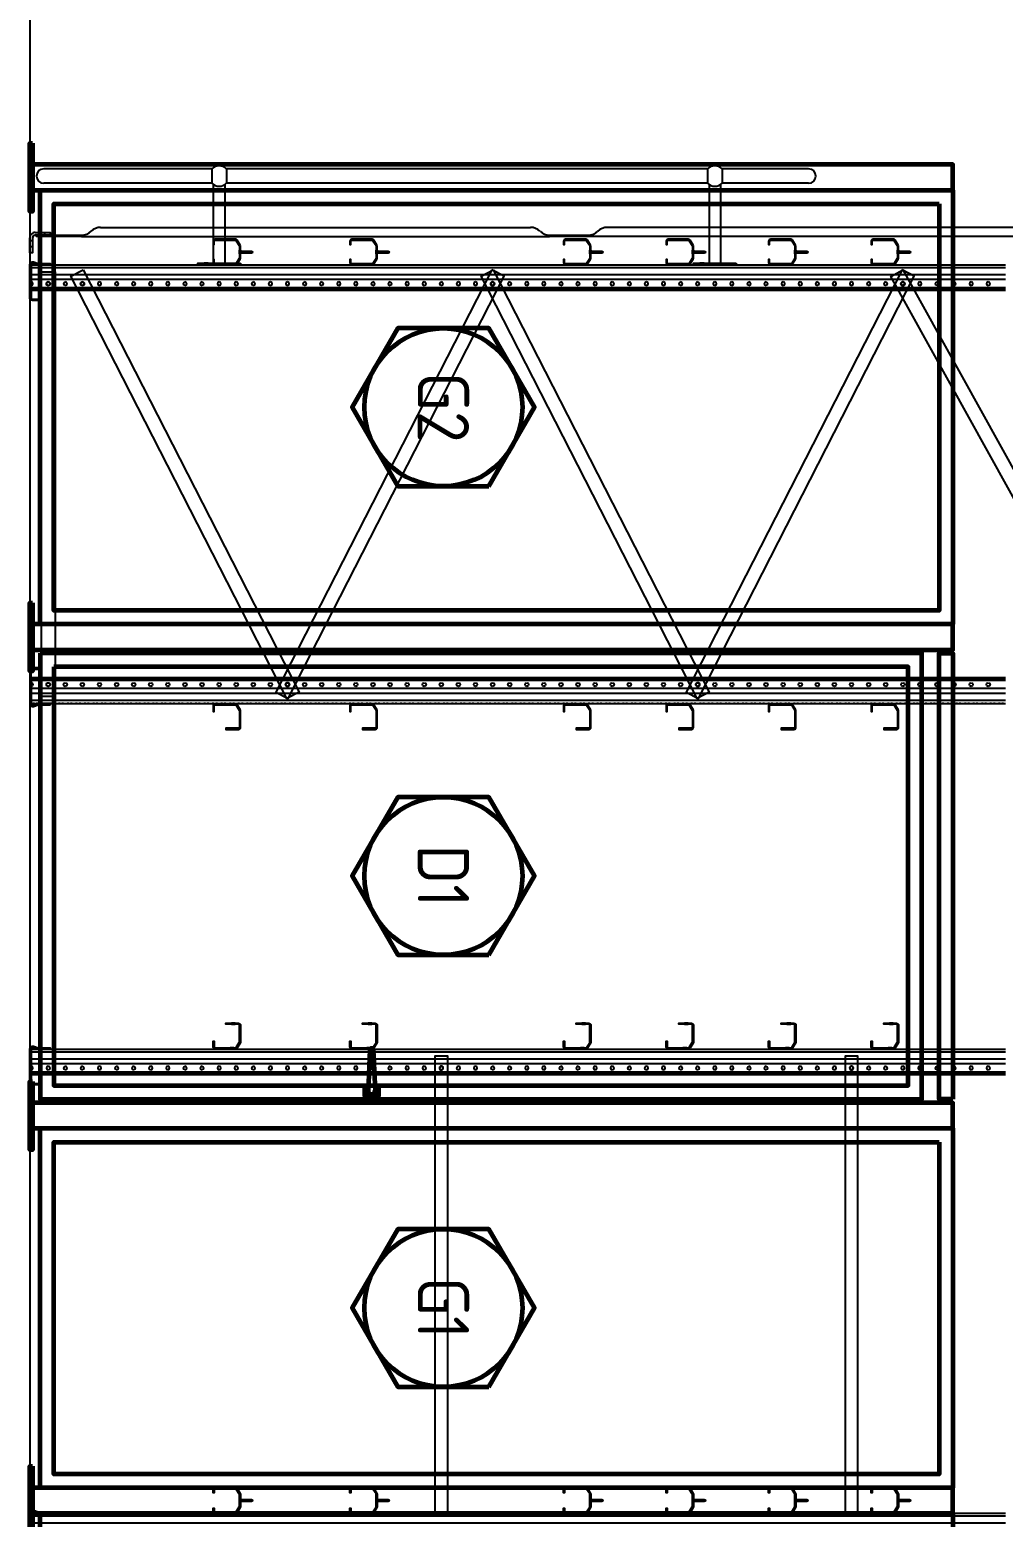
# Model space of a CAD drawing. Header units: millimetres. Extents: x -511490 to -68792, y -77452 to 318982.
# Drawn here: x -511490 to -508642, y 15472 to 19825 of the extents above; entities that cross this region are included whole.
import ezdxf

# ---------------------------------------------------------------- set-up
doc = ezdxf.new("R2010")
doc.units = ezdxf.units.MM
for name, color, linetype, lineweight in [('Dims', 7, 'Continuous', 50), ('Fencing', 62, 'Continuous', 60), ('Multishuttle Phantom', 8, 'Continuous', 25)]:
    doc.layers.add(name, color=color, linetype=linetype, lineweight=lineweight)
doc.layers.add('P05529 MS Rack Elevation$0$Racking', color=8, linetype='Continuous')
doc.styles.get("Standard").update_dxf_attribs({"font": 'ISOCP.SHX'})

# ---------------------------------------------------------------- blocks, each defined once
blk = doc.blocks.new('Fence Ground Floor Maint End')
at = {"layer": 'Fencing'}
for p, q in [((-510495, 16840.3), (-510500, 16720.5)), ((-510485, 16840.3), (-510480, 16720.5))]:
    blk.add_line(p, q, dxfattribs=at)
for points in [[(-511482, 19493), (-511482, 19293), (-511490, 19293), (-511490, 19493)], [(-508790, 19355.5), (-508790, 18085.5), (-511460, 18085.5), (-511460, 19355.5)], [(-508830, 19315.5), (-508830, 18125.5), (-511420, 18125.5), (-511420, 19315.5)], [(-510146.7, 18489.5), (-510013.3, 18720.5), (-510146.7, 18951.5), (-510413.4, 18951.5), (-510546.8, 18720.5), (-510413.4, 18489.5)], [(-511482, 18148), (-511482, 17948), (-511490, 17948), (-511490, 18148)], [(-511460, 18000.5), (-511460, 16695.5), (-508880, 16695.5), (-508880, 18000.5)], [(-508790, 16695.5), (-508830, 16695.5), (-508830, 18000.5), (-508790, 18000.5)], [(-511420, 17960.5), (-511420, 16735.5), (-508920, 16735.5), (-508920, 17960.5)], [(-510146.7, 17118.1), (-510013.3, 17349), (-510146.7, 17580), (-510413.4, 17580), (-510546.8, 17349), (-510413.4, 17118.1)], [(-511482, 16748), (-511482, 16548), (-511490, 16548), (-511490, 16748)], [(-508790, 16610.5), (-508790, 15559), (-511460, 15559), (-511460, 16610.5)], [(-508830, 16570.5), (-508830, 15599), (-511420, 15599), (-511420, 16570.5)], [(-510146.7, 15853.8), (-510013.3, 16084.8), (-510146.7, 16315.7), (-510413.4, 16315.7), (-510546.8, 16084.8), (-510413.4, 15853.8)], [(-511482, 15621.5), (-511482, 15421.5), (-511490, 15421.5), (-511490, 15621.5)], [(-508790, 15484), (-508790, 14432.5), (-511460, 14432.5), (-511460, 15484)]]:
    blk.add_lwpolyline(points, close=True, dxfattribs=at)
for points in [[(-511482, 19355.5), (-508790, 19355.5), (-508790, 19430.5), (-511482, 19430.5)], [(-511482, 18010.5), (-508790, 18010.5), (-508790, 18085.5), (-511482, 18085.5)], [(-510480.6, 16735), (-510470, 16735), (-510470, 16705), (-510510, 16705), (-510510, 16735), (-510499.4, 16735)], [(-511482, 16610.5), (-508790, 16610.5), (-508790, 16685.5), (-511482, 16685.5)], [(-511482, 15484), (-508790, 15484), (-508790, 15559), (-511482, 15559)]]:
    blk.add_lwpolyline(points, dxfattribs=at)
for centre in [(-510280, 18720.5), (-510280, 17349), (-510280, 16084.8)]:
    blk.add_circle(centre, 231, dxfattribs=at)
for centre, radius, start, end in [((-510490, 16840), 5, 2.388, 177.612), ((-510490, 16720), 10, 177.612, 2.388)]:
    blk.add_arc(centre, radius, start, end, dxfattribs=at)
at = {"layer": 'Fencing', "char_height": 150, "attachment_point": 5, "rotation": 270}
for s, insert in [('G2', (-510280, 18720.5)), ('D1', (-510280, 17349)), ('G1', (-510280, 16084.8))]:
    blk.add_mtext_dynamic_manual_height_columns(s, width=413.257, gutter_width=12.5, heights=[0], dxfattribs=dict(at, insert=insert))
blk = doc.blocks.new('*U48')
blk.add_lwpolyline([(104, 4, -0.414214), (96, -4), (-1.3, -4, -0.513809), (-8.9, 6.6), (-4.2, 20.4, 0.082118), (-4, 21.7), (-4, 56), (0, 56), (0, 21.7, -0.082118), (-0.4, 19.1), (-5.1, 5.3, 0.513809), (-1.3, 0), (0, 0), (96, 0, 0.414214), (100, 4), (100, 26), (104, 26)], format="xyb", close=True)
for points in [[(-4, 43.5), (0, 43.5), (0, 31.5), (-4, 31.5)], [(16, 0), (34, 0), (34, -4), (16, -4)]]:
    blk.add_lwpolyline(points, close=True)
blk = doc.blocks.new('*U55')
blk.add_lwpolyline([(-35, 20), (1208, 20), (1208, -20), (-35, -20)], close=True)
for centre in [(0, 0), (1173, 0)]:
    blk.add_circle(centre, 5.5)
blk = doc.blocks.new('*U59')
for p, q in [((0, 2800), (0, 2850)), ((8.4, 2850), (8.4, 2800)), ((28.65, 2850), (28.65, 2800)), ((43.13, 2850), (43.13, 2800)), ((67.1, 2850), (67.1, 2800)), ((72.1, 2850), (72.1, 2800)), ((74.5, 2850), (74.5, 2800)), ((0, 2750), (0, 2800)), ((8.4, 2800), (8.4, 2750)), ((28.65, 2800), (28.65, 2750)), ((43.13, 2800), (43.13, 2750)), ((67.1, 2800), (67.1, 2750)), ((72.1, 2800), (72.1, 2750)), ((74.5, 2800), (74.5, 2750)), ((0, 2700), (0, 2750)), ((8.4, 2750), (8.4, 2700)), ((28.65, 2750), (28.65, 2700)), ((43.13, 2750), (43.13, 2700)), ((67.1, 2750), (67.1, 2700)), ((72.1, 2750), (72.1, 2700)), ((74.5, 2750), (74.5, 2700)), ((0, 2650), (0, 2700)), ((8.4, 2700), (8.4, 2650)), ((28.65, 2700), (28.65, 2650)), ((43.13, 2700), (43.13, 2650)), ((67.1, 2700), (67.1, 2650)), ((72.1, 2700), (72.1, 2650)), ((74.5, 2700), (74.5, 2650)), ((0, 2600), (0, 2650)), ((8.4, 2650), (8.4, 2600)), ((28.65, 2650), (28.65, 2600)), ((43.13, 2650), (43.13, 2600)), ((67.1, 2650), (67.1, 2600)), ((72.1, 2650), (72.1, 2600)), ((74.5, 2650), (74.5, 2600)), ((0, 2550), (0, 2600)), ((8.4, 2600), (8.4, 2550)), ((28.65, 2600), (28.65, 2550)), ((43.13, 2600), (43.13, 2550)), ((67.1, 2600), (67.1, 2550)), ((72.1, 2600), (72.1, 2550)), ((74.5, 2600), (74.5, 2550)), ((0, 2500), (0, 2550)), ((8.4, 2550), (8.4, 2500)), ((28.65, 2550), (28.65, 2500)), ((43.13, 2550), (43.13, 2500)), ((67.1, 2550), (67.1, 2500)), ((72.1, 2550), (72.1, 2500)), ((74.5, 2550), (74.5, 2500)), ((0, 2450), (0, 2500)), ((8.4, 2500), (8.4, 2450)), ((28.65, 2500), (28.65, 2450)), ((43.13, 2500), (43.13, 2450)), ((67.1, 2500), (67.1, 2450)), ((72.1, 2500), (72.1, 2450)), ((74.5, 2500), (74.5, 2450)), ((0, 2400), (0, 2450)), ((8.4, 2450), (8.4, 2400)), ((28.65, 2450), (28.65, 2400)), ((43.13, 2450), (43.13, 2400)), ((67.1, 2450), (67.1, 2400)), ((72.1, 2450), (72.1, 2400)), ((74.5, 2450), (74.5, 2400)), ((0, 2350), (0, 2400)), ((8.4, 2400), (8.4, 2350)), ((28.65, 2400), (28.65, 2350)), ((43.13, 2400), (43.13, 2350)), ((67.1, 2400), (67.1, 2350)), ((72.1, 2400), (72.1, 2350)), ((74.5, 2400), (74.5, 2350)), ((0, 2300), (0, 2350)), ((8.4, 2350), (8.4, 2300)), ((28.65, 2350), (28.65, 2300)), ((43.13, 2350), (43.13, 2300)), ((67.1, 2350), (67.1, 2300)), ((72.1, 2350), (72.1, 2300)), ((74.5, 2350), (74.5, 2300)), ((0, 2250), (0, 2300)), ((8.4, 2300), (8.4, 2250)), ((28.65, 2300), (28.65, 2250)), ((43.13, 2300), (43.13, 2250)), ((67.1, 2300), (67.1, 2250)), ((72.1, 2300), (72.1, 2250)), ((74.5, 2300), (74.5, 2250)), ((0, 2200), (0, 2250)), ((8.4, 2250), (8.4, 2200)), ((28.65, 2250), (28.65, 2200)), ((43.13, 2250), (43.13, 2200)), ((67.1, 2250), (67.1, 2200)), ((72.1, 2250), (72.1, 2200)), ((74.5, 2250), (74.5, 2200)), ((0, 2150), (0, 2200)), ((8.4, 2200), (8.4, 2150)), ((28.65, 2200), (28.65, 2150)), ((43.13, 2200), (43.13, 2150)), ((67.1, 2200), (67.1, 2150)), ((72.1, 2200), (72.1, 2150)), ((74.5, 2200), (74.5, 2150)), ((0, 2100), (0, 2150)), ((8.4, 2150), (8.4, 2100)), ((28.65, 2150), (28.65, 2100)), ((43.13, 2150), (43.13, 2100)), ((67.1, 2150), (67.1, 2100)), ((72.1, 2150), (72.1, 2100)), ((74.5, 2150), (74.5, 2100)), ((0, 2050), (0, 2100)), ((8.4, 2100), (8.4, 2050)), ((28.65, 2100), (28.65, 2050)), ((43.13, 2100), (43.13, 2050)), ((67.1, 2100), (67.1, 2050)), ((72.1, 2100), (72.1, 2050)), ((74.5, 2100), (74.5, 2050)), ((0, 2000), (0, 2050)), ((8.4, 2050), (8.4, 2000)), ((28.65, 2050), (28.65, 2000)), ((43.13, 2050), (43.13, 2000)), ((67.1, 2050), (67.1, 2000)), ((72.1, 2050), (72.1, 2000)), ((74.5, 2050), (74.5, 2000)), ((0, 1950), (0, 2000)), ((8.4, 2000), (8.4, 1950)), ((28.65, 2000), (28.65, 1950)), ((43.13, 2000), (43.13, 1950)), ((67.1, 2000), (67.1, 1950)), ((72.1, 2000), (72.1, 1950)), ((74.5, 2000), (74.5, 1950)), ((0, 1900), (0, 1950)), ((8.4, 1950), (8.4, 1900)), ((28.65, 1950), (28.65, 1900)), ((43.13, 1950), (43.13, 1900)), ((67.1, 1950), (67.1, 1900)), ((72.1, 1950), (72.1, 1900)), ((74.5, 1950), (74.5, 1900)), ((0, 1850), (0, 1900)), ((8.4, 1900), (8.4, 1850)), ((28.65, 1900), (28.65, 1850)), ((43.13, 1900), (43.13, 1850)), ((67.1, 1900), (67.1, 1850)), ((72.1, 1900), (72.1, 1850)), ((74.5, 1900), (74.5, 1850)), ((0, 1800), (0, 1850)), ((8.4, 1850), (8.4, 1800)), ((28.65, 1850), (28.65, 1800)), ((43.13, 1850), (43.13, 1800)), ((67.1, 1850), (67.1, 1800)), ((72.1, 1850), (72.1, 1800)), ((74.5, 1850), (74.5, 1800)), ((0, 1750), (0, 1800)), ((8.4, 1800), (8.4, 1750)), ((28.65, 1800), (28.65, 1750)), ((43.13, 1800), (43.13, 1750)), ((67.1, 1800), (67.1, 1750)), ((72.1, 1800), (72.1, 1750)), ((74.5, 1800), (74.5, 1750)), ((0, 1700), (0, 1750)), ((8.4, 1750), (8.4, 1700)), ((28.65, 1750), (28.65, 1700)), ((43.13, 1750), (43.13, 1700)), ((67.1, 1750), (67.1, 1700)), ((72.1, 1750), (72.1, 1700)), ((74.5, 1750), (74.5, 1700)), ((0, 1650), (0, 1700)), ((8.4, 1700), (8.4, 1650)), ((28.65, 1700), (28.65, 1650)), ((43.13, 1700), (43.13, 1650)), ((67.1, 1700), (67.1, 1650)), ((72.1, 1700), (72.1, 1650)), ((74.5, 1700), (74.5, 1650)), ((0, 1600), (0, 1650)), ((8.4, 1650), (8.4, 1600)), ((28.65, 1650), (28.65, 1600)), ((43.13, 1650), (43.13, 1600)), ((67.1, 1650), (67.1, 1600)), ((72.1, 1650), (72.1, 1600)), ((74.5, 1650), (74.5, 1600)), ((0, 1550), (0, 1600)), ((8.4, 1600), (8.4, 1550)), ((28.65, 1600), (28.65, 1550)), ((43.13, 1600), (43.13, 1550)), ((67.1, 1600), (67.1, 1550)), ((72.1, 1600), (72.1, 1550)), ((74.5, 1600), (74.5, 1550)), ((0, 1500), (0, 1550)), ((8.4, 1550), (8.4, 1500)), ((28.65, 1550), (28.65, 1500)), ((43.13, 1550), (43.13, 1500)), ((67.1, 1550), (67.1, 1500)), ((72.1, 1550), (72.1, 1500)), ((74.5, 1550), (74.5, 1500)), ((0, 1450), (0, 1500)), ((8.4, 1500), (8.4, 1450)), ((28.65, 1500), (28.65, 1450)), ((43.13, 1500), (43.13, 1450)), ((67.1, 1500), (67.1, 1450)), ((72.1, 1500), (72.1, 1450)), ((74.5, 1500), (74.5, 1450)), ((0, 1400), (0, 1450)), ((8.4, 1450), (8.4, 1400)), ((28.65, 1450), (28.65, 1400)), ((43.13, 1450), (43.13, 1400)), ((67.1, 1450), (67.1, 1400)), ((72.1, 1450), (72.1, 1400)), ((74.5, 1450), (74.5, 1400)), ((0, 1350), (0, 1400)), ((8.4, 1400), (8.4, 1350)), ((28.65, 1400), (28.65, 1350)), ((43.13, 1400), (43.13, 1350)), ((67.1, 1400), (67.1, 1350)), ((72.1, 1400), (72.1, 1350)), ((74.5, 1400), (74.5, 1350)), ((0, 1300), (0, 1350)), ((8.4, 1350), (8.4, 1300)), ((28.65, 1350), (28.65, 1300)), ((43.13, 1350), (43.13, 1300)), ((67.1, 1350), (67.1, 1300)), ((72.1, 1350), (72.1, 1300)), ((74.5, 1350), (74.5, 1300)), ((0, 1250), (0, 1300)), ((8.4, 1300), (8.4, 1250)), ((28.65, 1300), (28.65, 1250)), ((43.13, 1300), (43.13, 1250)), ((67.1, 1300), (67.1, 1250)), ((72.1, 1300), (72.1, 1250)), ((74.5, 1300), (74.5, 1250)), ((0, 1200), (0, 1250)), ((8.4, 1250), (8.4, 1200)), ((28.65, 1250), (28.65, 1200)), ((43.13, 1250), (43.13, 1200)), ((67.1, 1250), (67.1, 1200)), ((72.1, 1250), (72.1, 1200)), ((74.5, 1250), (74.5, 1200)), ((0, 1150), (0, 1200)), ((8.4, 1200), (8.4, 1150)), ((28.65, 1200), (28.65, 1150)), ((43.13, 1200), (43.13, 1150)), ((67.1, 1200), (67.1, 1150)), ((72.1, 1200), (72.1, 1150)), ((74.5, 1200), (74.5, 1150)), ((0, 1100), (0, 1150)), ((8.4, 1150), (8.4, 1100)), ((28.65, 1150), (28.65, 1100)), ((43.13, 1150), (43.13, 1100)), ((67.1, 1150), (67.1, 1100)), ((72.1, 1150), (72.1, 1100)), ((74.5, 1150), (74.5, 1100)), ((0, 1050), (0, 1100)), ((8.4, 1100), (8.4, 1050)), ((28.65, 1100), (28.65, 1050)), ((43.13, 1100), (43.13, 1050)), ((67.1, 1100), (67.1, 1050)), ((72.1, 1100), (72.1, 1050)), ((74.5, 1100), (74.5, 1050)), ((0, 1000), (0, 1050)), ((8.4, 1050), (8.4, 1000)), ((28.65, 1050), (28.65, 1000)), ((43.13, 1050), (43.13, 1000)), ((67.1, 1050), (67.1, 1000)), ((72.1, 1050), (72.1, 1000)), ((74.5, 1050), (74.5, 1000)), ((0, 950), (0, 1000)), ((8.4, 1000), (8.4, 950)), ((28.65, 1000), (28.65, 950)), ((43.13, 1000), (43.13, 950)), ((67.1, 1000), (67.1, 950)), ((72.1, 1000), (72.1, 950)), ((74.5, 1000), (74.5, 950)), ((0, 900), (0, 950)), ((8.4, 950), (8.4, 900)), ((28.65, 950), (28.65, 900)), ((43.13, 950), (43.13, 900)), ((67.1, 950), (67.1, 900)), ((72.1, 950), (72.1, 900)), ((74.5, 950), (74.5, 900)), ((0, 850), (0, 900)), ((8.4, 900), (8.4, 850)), ((28.65, 900), (28.65, 850)), ((43.13, 900), (43.13, 850)), ((67.1, 900), (67.1, 850)), ((72.1, 900), (72.1, 850)), ((74.5, 900), (74.5, 850)), ((0, 800), (0, 850)), ((8.4, 850), (8.4, 800)), ((28.65, 850), (28.65, 800)), ((43.13, 850), (43.13, 800)), ((67.1, 850), (67.1, 800)), ((72.1, 850), (72.1, 800)), ((74.5, 850), (74.5, 800)), ((0, 750), (0, 800)), ((8.4, 800), (8.4, 750)), ((28.65, 800), (28.65, 750)), ((43.13, 800), (43.13, 750)), ((67.1, 800), (67.1, 750)), ((72.1, 800), (72.1, 750)), ((74.5, 800), (74.5, 750)), ((0, 700), (0, 750)), ((8.4, 750), (8.4, 700)), ((28.65, 750), (28.65, 700)), ((43.13, 750), (43.13, 700)), ((67.1, 750), (67.1, 700)), ((72.1, 750), (72.1, 700)), ((74.5, 750), (74.5, 700)), ((0, 650), (0, 700)), ((8.4, 700), (8.4, 650)), ((28.65, 700), (28.65, 650)), ((43.13, 700), (43.13, 650)), ((67.1, 700), (67.1, 650)), ((72.1, 700), (72.1, 650)), ((74.5, 700), (74.5, 650)), ((0, 600), (0, 650)), ((8.4, 650), (8.4, 600)), ((28.65, 650), (28.65, 600)), ((43.13, 650), (43.13, 600)), ((67.1, 650), (67.1, 600)), ((72.1, 650), (72.1, 600)), ((74.5, 650), (74.5, 600)), ((0, 550), (0, 600)), ((8.4, 600), (8.4, 550)), ((28.65, 600), (28.65, 550)), ((43.13, 600), (43.13, 550)), ((67.1, 600), (67.1, 550)), ((72.1, 600), (72.1, 550)), ((74.5, 600), (74.5, 550)), ((0, 500), (0, 550)), ((8.4, 550), (8.4, 500)), ((28.65, 550), (28.65, 500)), ((43.13, 550), (43.13, 500)), ((67.1, 550), (67.1, 500)), ((72.1, 550), (72.1, 500)), ((74.5, 550), (74.5, 500)), ((0, 450), (0, 500)), ((8.4, 500), (8.4, 450)), ((28.65, 500), (28.65, 450)), ((43.13, 500), (43.13, 450)), ((67.1, 500), (67.1, 450)), ((72.1, 500), (72.1, 450)), ((74.5, 500), (74.5, 450)), ((0, 400), (0, 450)), ((8.4, 450), (8.4, 400)), ((28.65, 450), (28.65, 400)), ((43.13, 450), (43.13, 400)), ((67.1, 450), (67.1, 400)), ((72.1, 450), (72.1, 400)), ((74.5, 450), (74.5, 400)), ((0, 350), (0, 400)), ((8.4, 400), (8.4, 350)), ((28.65, 400), (28.65, 350)), ((43.13, 400), (43.13, 350)), ((67.1, 400), (67.1, 350)), ((72.1, 400), (72.1, 350)), ((74.5, 400), (74.5, 350)), ((0, 300), (0, 350)), ((8.4, 350), (8.4, 300)), ((28.65, 350), (28.65, 300)), ((43.13, 350), (43.13, 300)), ((67.1, 350), (67.1, 300)), ((72.1, 350), (72.1, 300)), ((74.5, 350), (74.5, 300)), ((0, 250), (0, 300)), ((8.4, 300), (8.4, 250)), ((28.65, 300), (28.65, 250)), ((43.13, 300), (43.13, 250)), ((67.1, 300), (67.1, 250)), ((72.1, 300), (72.1, 250)), ((74.5, 300), (74.5, 250)), ((0, 200), (0, 250)), ((8.4, 250), (8.4, 200)), ((28.65, 250), (28.65, 200)), ((43.13, 250), (43.13, 200)), ((67.1, 250), (67.1, 200)), ((72.1, 250), (72.1, 200)), ((74.5, 250), (74.5, 200)), ((0, 150), (0, 200)), ((8.4, 200), (8.4, 150)), ((28.65, 200), (28.65, 150)), ((43.13, 200), (43.13, 150)), ((67.1, 200), (67.1, 150)), ((72.1, 200), (72.1, 150)), ((74.5, 200), (74.5, 150)), ((0, 100), (0, 150)), ((8.4, 150), (8.4, 100)), ((28.65, 150), (28.65, 100)), ((43.13, 150), (43.13, 100)), ((67.1, 150), (67.1, 100)), ((72.1, 150), (72.1, 100)), ((74.5, 150), (74.5, 100)), ((0, 50), (0, 100)), ((8.4, 100), (8.4, 50)), ((28.65, 100), (28.65, 50)), ((43.13, 100), (43.13, 50)), ((67.1, 100), (67.1, 50)), ((72.1, 100), (72.1, 50)), ((74.5, 100), (74.5, 50)), ((0, 0), (0, 50)), ((8.4, 50), (8.4, 0)), ((28.65, 50), (28.65, 0)), ((43.13, 50), (43.13, 0)), ((67.1, 50), (67.1, 0)), ((72.1, 50), (72.1, 0)), ((74.5, 50), (74.5, 0)), ((49.8, 0), (0, 0)), ((74.5, 0), (60.2, 0))]:
    blk.add_line(p, q)
for points in [[(2.4, 2832), (0, 2832), (0, 2843), (2.4, 2843)], [(2.4, 2807), (0, 2807), (0, 2818), (2.4, 2818)], [(2.4, 2782), (0, 2782), (0, 2793), (2.4, 2793)], [(2.4, 2757), (0, 2757), (0, 2768), (2.4, 2768)], [(2.4, 2732), (0, 2732), (0, 2743), (2.4, 2743)], [(2.4, 2707), (0, 2707), (0, 2718), (2.4, 2718)], [(2.4, 2682), (0, 2682), (0, 2693), (2.4, 2693)], [(2.4, 2657), (0, 2657), (0, 2668), (2.4, 2668)], [(2.4, 2632), (0, 2632), (0, 2643), (2.4, 2643)], [(2.4, 2607), (0, 2607), (0, 2618), (2.4, 2618)], [(2.4, 2582), (0, 2582), (0, 2593), (2.4, 2593)], [(2.4, 2557), (0, 2557), (0, 2568), (2.4, 2568)], [(2.4, 2532), (0, 2532), (0, 2543), (2.4, 2543)], [(2.4, 2507), (0, 2507), (0, 2518), (2.4, 2518)], [(2.4, 2482), (0, 2482), (0, 2493), (2.4, 2493)], [(2.4, 2457), (0, 2457), (0, 2468), (2.4, 2468)], [(2.4, 2432), (0, 2432), (0, 2443), (2.4, 2443)], [(2.4, 2407), (0, 2407), (0, 2418), (2.4, 2418)], [(2.4, 2382), (0, 2382), (0, 2393), (2.4, 2393)], [(2.4, 2357), (0, 2357), (0, 2368), (2.4, 2368)], [(2.4, 2332), (0, 2332), (0, 2343), (2.4, 2343)], [(2.4, 2307), (0, 2307), (0, 2318), (2.4, 2318)], [(2.4, 2282), (0, 2282), (0, 2293), (2.4, 2293)], [(2.4, 2257), (0, 2257), (0, 2268), (2.4, 2268)], [(2.4, 2232), (0, 2232), (0, 2243), (2.4, 2243)], [(2.4, 2207), (0, 2207), (0, 2218), (2.4, 2218)], [(2.4, 2182), (0, 2182), (0, 2193), (2.4, 2193)], [(2.4, 2157), (0, 2157), (0, 2168), (2.4, 2168)], [(2.4, 2132), (0, 2132), (0, 2143), (2.4, 2143)], [(2.4, 2107), (0, 2107), (0, 2118), (2.4, 2118)], [(2.4, 2082), (0, 2082), (0, 2093), (2.4, 2093)], [(2.4, 2057), (0, 2057), (0, 2068), (2.4, 2068)], [(2.4, 2032), (0, 2032), (0, 2043), (2.4, 2043)], [(2.4, 2007), (0, 2007), (0, 2018), (2.4, 2018)], [(2.4, 1982), (0, 1982), (0, 1993), (2.4, 1993)], [(2.4, 1957), (0, 1957), (0, 1968), (2.4, 1968)], [(2.4, 1932), (0, 1932), (0, 1943), (2.4, 1943)], [(2.4, 1907), (0, 1907), (0, 1918), (2.4, 1918)], [(2.4, 1882), (0, 1882), (0, 1893), (2.4, 1893)], [(2.4, 1857), (0, 1857), (0, 1868), (2.4, 1868)], [(2.4, 1832), (0, 1832), (0, 1843), (2.4, 1843)], [(2.4, 1807), (0, 1807), (0, 1818), (2.4, 1818)], [(2.4, 1782), (0, 1782), (0, 1793), (2.4, 1793)], [(2.4, 1757), (0, 1757), (0, 1768), (2.4, 1768)], [(2.4, 1732), (0, 1732), (0, 1743), (2.4, 1743)], [(2.4, 1707), (0, 1707), (0, 1718), (2.4, 1718)], [(2.4, 1682), (0, 1682), (0, 1693), (2.4, 1693)], [(2.4, 1657), (0, 1657), (0, 1668), (2.4, 1668)], [(2.4, 1632), (0, 1632), (0, 1643), (2.4, 1643)], [(2.4, 1607), (0, 1607), (0, 1618), (2.4, 1618)], [(2.4, 1582), (0, 1582), (0, 1593), (2.4, 1593)], [(2.4, 1557), (0, 1557), (0, 1568), (2.4, 1568)], [(2.4, 1532), (0, 1532), (0, 1543), (2.4, 1543)], [(2.4, 1507), (0, 1507), (0, 1518), (2.4, 1518)], [(2.4, 1482), (0, 1482), (0, 1493), (2.4, 1493)], [(2.4, 1457), (0, 1457), (0, 1468), (2.4, 1468)], [(2.4, 1432), (0, 1432), (0, 1443), (2.4, 1443)], [(2.4, 1407), (0, 1407), (0, 1418), (2.4, 1418)], [(2.4, 1382), (0, 1382), (0, 1393), (2.4, 1393)], [(2.4, 1357), (0, 1357), (0, 1368), (2.4, 1368)], [(2.4, 1332), (0, 1332), (0, 1343), (2.4, 1343)], [(2.4, 1307), (0, 1307), (0, 1318), (2.4, 1318)], [(2.4, 1282), (0, 1282), (0, 1293), (2.4, 1293)], [(2.4, 1257), (0, 1257), (0, 1268), (2.4, 1268)], [(2.4, 1232), (0, 1232), (0, 1243), (2.4, 1243)], [(2.4, 1207), (0, 1207), (0, 1218), (2.4, 1218)], [(2.4, 1182), (0, 1182), (0, 1193), (2.4, 1193)], [(2.4, 1157), (0, 1157), (0, 1168), (2.4, 1168)], [(2.4, 1132), (0, 1132), (0, 1143), (2.4, 1143)], [(2.4, 1107), (0, 1107), (0, 1118), (2.4, 1118)], [(2.4, 1082), (0, 1082), (0, 1093), (2.4, 1093)], [(2.4, 1057), (0, 1057), (0, 1068), (2.4, 1068)], [(2.4, 1032), (0, 1032), (0, 1043), (2.4, 1043)], [(2.4, 1007), (0, 1007), (0, 1018), (2.4, 1018)], [(2.4, 982), (0, 982), (0, 993), (2.4, 993)], [(2.4, 957), (0, 957), (0, 968), (2.4, 968)], [(2.4, 932), (0, 932), (0, 943), (2.4, 943)], [(2.4, 907), (0, 907), (0, 918), (2.4, 918)], [(2.4, 882), (0, 882), (0, 893), (2.4, 893)], [(2.4, 857), (0, 857), (0, 868), (2.4, 868)], [(2.4, 832), (0, 832), (0, 843), (2.4, 843)], [(2.4, 807), (0, 807), (0, 818), (2.4, 818)], [(2.4, 782), (0, 782), (0, 793), (2.4, 793)], [(2.4, 757), (0, 757), (0, 768), (2.4, 768)], [(2.4, 732), (0, 732), (0, 743), (2.4, 743)], [(2.4, 707), (0, 707), (0, 718), (2.4, 718)], [(2.4, 682), (0, 682), (0, 693), (2.4, 693)], [(2.4, 657), (0, 657), (0, 668), (2.4, 668)], [(2.4, 632), (0, 632), (0, 643), (2.4, 643)], [(2.4, 607), (0, 607), (0, 618), (2.4, 618)], [(2.4, 582), (0, 582), (0, 593), (2.4, 593)], [(2.4, 557), (0, 557), (0, 568), (2.4, 568)], [(2.4, 532), (0, 532), (0, 543), (2.4, 543)], [(2.4, 507), (0, 507), (0, 518), (2.4, 518)], [(2.4, 482), (0, 482), (0, 493), (2.4, 493)], [(2.4, 457), (0, 457), (0, 468), (2.4, 468)], [(2.4, 432), (0, 432), (0, 443), (2.4, 443)], [(2.4, 407), (0, 407), (0, 418), (2.4, 418)], [(2.4, 382), (0, 382), (0, 393), (2.4, 393)], [(2.4, 357), (0, 357), (0, 368), (2.4, 368)], [(2.4, 332), (0, 332), (0, 343), (2.4, 343)], [(2.4, 307), (0, 307), (0, 318), (2.4, 318)], [(2.4, 282), (0, 282), (0, 293), (2.4, 293)], [(2.4, 257), (0, 257), (0, 268), (2.4, 268)], [(2.4, 232), (0, 232), (0, 243), (2.4, 243)], [(2.4, 207), (0, 207), (0, 218), (2.4, 218)], [(2.4, 182), (0, 182), (0, 193), (2.4, 193)], [(2.4, 157), (0, 157), (0, 168), (2.4, 168)], [(2.4, 132), (0, 132), (0, 143), (2.4, 143)], [(2.4, 107), (0, 107), (0, 118), (2.4, 118)], [(2.4, 82), (0, 82), (0, 93), (2.4, 93)], [(2.4, 57), (0, 57), (0, 68), (2.4, 68)], [(2.4, 32), (0, 32), (0, 43), (2.4, 43)], [(2.4, 7), (0, 7), (0, 18), (2.4, 18)]]:
    blk.add_lwpolyline(points)
for centre, start, end in [((55, 2800), 0, 180), ((55, 2800), 180, 0), ((55, 2750), 0, 180), ((55, 2750), 180, 0), ((55, 2700), 0, 180), ((55, 2700), 180, 0), ((55, 2650), 0, 180), ((55, 2650), 180, 0), ((55, 2600), 0, 180), ((55, 2600), 180, 0), ((55, 2550), 0, 180), ((55, 2550), 180, 0), ((55, 2500), 0, 180), ((55, 2500), 180, 0), ((55, 2450), 0, 180), ((55, 2450), 180, 0), ((55, 2400), 0, 180), ((55, 2400), 180, 0), ((55, 2350), 0, 180), ((55, 2350), 180, 0), ((55, 2300), 0, 180), ((55, 2300), 180, 0), ((55, 2250), 0, 180), ((55, 2250), 180, 0), ((55, 2200), 0, 180), ((55, 2200), 180, 0), ((55, 2150), 0, 180), ((55, 2150), 180, 0), ((55, 2100), 0, 180), ((55, 2100), 180, 0), ((55, 2050), 0, 180), ((55, 2050), 180, 0), ((55, 2000), 0, 180), ((55, 2000), 180, 0), ((55, 1950), 0, 180), ((55, 1950), 180, 0), ((55, 1900), 0, 180), ((55, 1900), 180, 0), ((55, 1850), 0, 180), ((55, 1850), 180, 0), ((55, 1800), 0, 180), ((55, 1800), 180, 0), ((55, 1750), 0, 180), ((55, 1750), 180, 0), ((55, 1700), 0, 180), ((55, 1700), 180, 0), ((55, 1650), 0, 180), ((55, 1650), 180, 0), ((55, 1600), 0, 180), ((55, 1600), 180, 0), ((55, 1550), 0, 180), ((55, 1550), 180, 0), ((55, 1500), 0, 180), ((55, 1500), 180, 0), ((55, 1450), 0, 180), ((55, 1450), 180, 0), ((55, 1400), 0, 180), ((55, 1400), 180, 0), ((55, 1350), 0, 180), ((55, 1350), 180, 0), ((55, 1300), 0, 180), ((55, 1300), 180, 0), ((55, 1250), 0, 180), ((55, 1250), 180, 0), ((55, 1200), 0, 180), ((55, 1200), 180, 0), ((55, 1150), 0, 180), ((55, 1150), 180, 0), ((55, 1100), 0, 180), ((55, 1100), 180, 0), ((55, 1050), 0, 180), ((55, 1050), 180, 0), ((55, 1000), 0, 180), ((55, 1000), 180, 0), ((55, 950), 0, 180), ((55, 950), 180, 0), ((55, 900), 0, 180), ((55, 900), 180, 0), ((55, 850), 0, 180), ((55, 850), 180, 0), ((55, 800), 0, 180), ((55, 800), 180, 0), ((55, 750), 0, 180), ((55, 750), 180, 0), ((55, 700), 0, 180), ((55, 700), 180, 0), ((55, 650), 0, 180), ((55, 650), 180, 0), ((55, 600), 0, 180), ((55, 600), 180, 0), ((55, 550), 0, 180), ((55, 550), 180, 0), ((55, 500), 0, 180), ((55, 500), 180, 0), ((55, 450), 0, 180), ((55, 450), 180, 0), ((55, 400), 0, 180), ((55, 400), 180, 0), ((55, 350), 0, 180), ((55, 350), 180, 0), ((55, 300), 0, 180), ((55, 300), 180, 0), ((55, 250), 0, 180), ((55, 250), 180, 0), ((55, 200), 0, 180), ((55, 200), 180, 0), ((55, 150), 0, 180), ((55, 150), 180, 0), ((55, 100), 0, 180), ((55, 100), 180, 0), ((55, 50), 0, 180), ((55, 50), 180, 0), ((55, 0), 0, 180)]:
    blk.add_arc(centre, 5.2, start, end)
blk = doc.blocks.new('*U56')
blk.add_lwpolyline([(-40.3, 1.9), (1195.1, 633.7), (1213.3, 598.1), (-22.1, -33.7)], close=True)
for centre in [(1173, 600), (0, 0)]:
    blk.add_circle(centre, 5.5)
blk = doc.blocks.new('*U60')
blk.add_lwpolyline([(-40.3, 0.5), (1193.9, 684.5), (1213.3, 649.5), (-20.9, -34.5)], close=True)
for centre in [(1173, 650), (0, 0)]:
    blk.add_circle(centre, 5.5)
blk = doc.blocks.new('*U54')
for points in [[(0, 95), (3, 95), (3, -20), (0, -20)], [(0, 80.5), (3, 80.5), (3, 69.5), (0, 69.5)], [(0, -5.5), (3, -5.5), (3, 5.5), (0, 5.5)]]:
    blk.add_lwpolyline(points, close=True)
blk.add_lwpolyline([(3, 56.25), (1338, 56.25), (1338, 18.75), (3, 18.75)])
blk.add_circle((1303, 37.5), 5.5)
blk = doc.blocks.new('*U30')
for points in [[(-6, -52), (-15.4, -52), (-15.4, -55), (-6, -55, 0.414214), (0, -49), (0, 10, 0.256291), (-2.8, 15.1), (-16.9, 24.1, 0.142766), (-20.1, 25), (-54.9, 25, 0.142766), (-58.1, 24.1), (-72.2, 15.1, 0.256291), (-75, 10), (-75, -49, 0.414214), (-69, -55), (-59.6, -55), (-59.6, -52), (-69, -52, -0.414214), (-72, -49), (-72, 10, -0.256291), (-70.6, 12.5), (-56.5, 21.5, -0.142766), (-54.9, 22), (-20.1, 22, -0.142766), (-18.5, 21.5), (-4.4, 12.5, -0.256291), (-3, 10), (-3, -49, -0.414214)], [(1359, 19, 0.414214), (1353, 25), (1304.1, 25, 0.142766), (1300.9, 24.1), (1286.8, 15.1, 0.256291), (1284, 10), (1284, -49, 0.414214), (1290, -55), (1306.6, -55), (1306.6, -52), (1290, -52, -0.414214), (1287, -49), (1287, 10, -0.256291), (1288.4, 12.5), (1302.5, 21.5, -0.142766), (1304.1, 22), (1353, 22, -0.414214), (1356, 19), (1356, -18), (1359, -18)], [(2219, 19, -0.414214), (2225, 25), (2273.9, 25, -0.142766), (2277.1, 24.1), (2291.2, 15.1, -0.256291), (2294, 10), (2294, -49, -0.414214), (2288, -55), (2271.4, -55), (2271.4, -52), (2288, -52, 0.414214), (2291, -49), (2291, 10, 0.256291), (2289.6, 12.5), (2275.5, 21.5, 0.142766), (2273.9, 22), (2225, 22, 0.414214), (2222, 19), (2222, -18), (2219, -18)], [(3584, -52), (3593.4, -52), (3593.4, -55), (3584, -55, -0.414214), (3578, -49), (3578, 10, -0.256291), (3580.8, 15.1), (3594.9, 24.1, -0.142766), (3598.1, 25), (3632.9, 25, -0.142766), (3636.1, 24.1), (3650.2, 15.1, -0.256291), (3653, 10), (3653, -49, -0.414214), (3647, -55), (3637.6, -55), (3637.6, -52), (3647, -52, 0.414214), (3650, -49), (3650, 10, 0.256291), (3648.6, 12.5), (3634.5, 21.5, 0.142766), (3632.9, 22), (3598.1, 22, 0.142766), (3596.5, 21.5), (3582.4, 12.5, 0.256291), (3581, 10), (3581, -49, 0.414214)]]:
    blk.add_lwpolyline(points, format="xyb", close=True)
for points in [[(-75, 5.5), (-72, 5.5), (-72, -5.5), (-75, -5.5)], [(-43, 25), (-32, 25), (-32, 22), (-43, 22)], [(-3, 5.5), (0, 5.5), (0, -5.5), (-3, -5.5)], [(1284, 5.5), (1287, 5.5), (1287, -5.5), (1284, -5.5)], [(1356, 9.5), (1359, 9.5), (1359, -1.5), (1356, -1.5)], [(2222, 9.5), (2219, 9.5), (2219, -1.5), (2222, -1.5)], [(2294, 5.5), (2291, 5.5), (2291, -5.5), (2294, -5.5)], [(3581, 5.5), (3578, 5.5), (3578, -5.5), (3581, -5.5)], [(3621, 25), (3610, 25), (3610, 22), (3621, 22)], [(3653, 5.5), (3650, 5.5), (3650, -5.5), (3653, -5.5)], [(-75, -19.5), (-72, -19.5), (-72, -30.5), (-75, -30.5)], [(-3, -19.5), (0, -19.5), (0, -30.5), (-3, -30.5)], [(3581, -19.5), (3578, -19.5), (3578, -30.5), (3581, -30.5)], [(3653, -19.5), (3650, -19.5), (3650, -30.5), (3653, -30.5)]]:
    blk.add_lwpolyline(points, close=True)
blk = doc.blocks.new('P05529 MS Rack Elevation$0$Xref MS Rack Section$0$chain-link fence sect')
at = {"color": 0}
for p, q in [((797266.6, 402733.3, 0), (797266.6, 402480, 0)), ((797309, 402733.3, 0), (797309, 402480)), ((797312.6, 402475.6, 0), (797542.8, 402475.6)), ((797266.6, 402437.5, 0), (797266.6, 401029.8, 0)), ((797309, 402437.5), (797309, 401029.8, 0)), ((797312.6, 402441.9, 0), (797542.8, 402441.9)), ((797312.6, 401025.4, 0), (797542.8, 401025.4, 0)), ((797266.6, 400987.3, 0), (797266.6, 400495.7, 0)), ((797309, 400987.3, 0), (797309, 400495.7, 0)), ((797312.6, 400991.7, 0), (797542.8, 400991.7, 0))]:
    blk.add_line(p, q, dxfattribs=at)
for p, q in [((797266.6, 402480, 0), (797309, 402480)), ((797266.6, 402437.5, 0), (797309, 402437.5)), ((797266.6, 401029.8, 0), (797309, 401029.8, 0)), ((797266.6, 400987.3, 0), (797309, 400987.3, 0))]:
    blk.add_line(p, q)
at = {"elevation": 0}
for points in [[(797542.8, 402521.2), (797547.8, 402521.2), (797547.8, 402396.2), (797542.8, 402396.2)], [(797542.8, 402502.2), (797547.8, 402502.2), (797547.8, 402490.2), (797542.8, 402490.2)], [(797542.8, 402415.2), (797547.8, 402415.2), (797547.8, 402427.2), (797542.8, 402427.2)], [(797542.8, 401071), (797547.8, 401071), (797547.8, 400946), (797542.8, 400946)], [(797542.8, 401052), (797547.8, 401052), (797547.8, 401040), (797542.8, 401040)], [(797542.8, 400965), (797547.8, 400965), (797547.8, 400977), (797542.8, 400977)]]:
    blk.add_lwpolyline(points, close=True, dxfattribs=at)
for centre, start, end in [((797287.8, 402733.3, 0), 0, 180), ((797287.8, 400495.7, 0), 180, 0)]:
    blk.add_arc(centre, 21.2, start, end)
at = {"color": 0}
for centre, start, end in [((797287.8, 402458.7, 0), 134.9643, 225.0357), ((797287.8, 402458.7, 0), 314.9643, 45.0357), ((797287.8, 401008.5, 0), 134.9643, 225.0357), ((797287.8, 401008.5, 0), 314.9643, 45.0357)]:
    blk.add_arc(centre, 30, start, end, dxfattribs=at)
blk = doc.blocks.new('P05529 MS Rack Elevation$0$BRACE BASEPLATE SIDE')
for points in [[(-33, 16), (-33, 60), (-25, 60), (-25, 16)], [(-17, 8), (27, 8), (27, 0), (-17, 0)]]:
    blk.add_lwpolyline(points)
for points in [[(-33, 43.5), (-25, 43.5), (-25, 31.5), (-33, 31.5)], [(-9, 8), (9, 8), (9, 0), (-9, 0)]]:
    blk.add_lwpolyline(points, close=True)
for radius in [16, 8]:
    blk.add_arc((-17, 16), radius, 180, 270)
blk = doc.blocks.new('*U42')
for p, q in [((0, 3084.5), (4, 3084.5)), ((0, 3073.5), (4, 3073.5)), ((4, 2965.1), (4, 1596.3)), ((-22.9, 2909.1), (-22.9, 1652.4)), ((0, 1545.2), (4, 1545.2)), ((0, 1534.2), (4, 1534.2)), ((4, 113.9), (4, 1483.2)), ((-22.9, 169.9), (-22.9, 1427.1)), ((0, 5.5), (4, 5.5)), ((0, -5.5), (4, -5.5))]:
    blk.add_line(p, q)
for points in [[(4, 2965.1), (4, 3097.1), (0, 3097.1), (0, 2965.1), (4, 2965.1)], [(4, 113.9), (4, -18.1), (0, -18.1), (0, 113.9), (4, 113.9)]]:
    blk.add_lwpolyline(points)
blk.add_lwpolyline([(4, 1483.2), (0, 1483.2), (0, 1596.3), (4, 1596.3)], close=True)
for centre, start, end in [((-40, 2965.1), 315.5409, 0), ((17.1, 2909.1), 135.5409, 180), ((17.1, 1652.4), 180, 224.4591), ((-40, 1596.3), 0, 44.4591), ((-40, 1483.2), 315.5409, 0), ((17.1, 1427.1), 135.5409, 180), ((17.1, 169.9), 180, 224.4591), ((-40, 113.9), 0, 44.4591)]:
    blk.add_arc(centre, 40, start, end)
blk = doc.blocks.new('P05529 MS Rack Elevation$0$Backstops')
at = {"layer": 'P05529 MS Rack Elevation$0$Racking'}
for points in [[(0, 3.15), (31.85, 3.15, -1), (31.85, -3.15), (0, -3.15)], [(0, -3649.85), (31.85, -3649.85, -1), (31.85, -3656.15), (0, -3656.15)]]:
    blk.add_lwpolyline(points, format="xyb", dxfattribs=at)
blk = doc.blocks.new('P05529 MS Rack Elevation$1$BRACE BASEPLATE SIDE')
for points in [[(-33, 16), (-33, 60), (-25, 60), (-25, 16)], [(-17, 8), (27, 8), (27, 0), (-17, 0)]]:
    blk.add_lwpolyline(points)
for points in [[(-33, 43.5), (-25, 43.5), (-25, 31.5), (-33, 31.5)], [(-9, 8), (9, 8), (9, 0), (-9, 0)]]:
    blk.add_lwpolyline(points, close=True)
for radius in [16, 8]:
    blk.add_arc((-17, 16), radius, 180, 270)
blk = doc.blocks.new('Multishuttle')
at = {"layer": 'Multishuttle Phantom', "color": 8}
blk.add_line((0, 13181.2), (0, -11039.7), dxfattribs=at)
at = {"rotation": 270}
for name in ['*U48', '*U59']:
    blk.add_blockref(name, (4, 5442), dxfattribs=at)
at = {"layer": 'Multishuttle Phantom', "color": 8, "rotation": 270}
for name, p in [('P05529 MS Rack Elevation$0$Xref MS Rack Section$0$chain-link fence sect', (-400454.7, 806642.8, 0)), ('P05529 MS Rack Elevation$0$BRACE BASEPLATE SIDE', (0, 9157)), ('P05529 MS Rack Elevation$1$BRACE BASEPLATE SIDE', (0, 9157)), ('*U42', (37.5, 9182)), ('*U30', (591.5, 9095)), ('*U30', (991.5, 9095)), ('*U30', (1616.5, 9095)), ('*U30', (1916.5, 9095)), ('*U30', (2216.5, 9095)), ('*U30', (2516.5, 9095)), ('*U48', (4, 9095)), ('*U59', (4, 9095)), ('*U55', (54, 9040)), ('*U56', (154, 9040)), ('*U56', (1354, 9040)), ('*U60', (2554, 9040)), ('*U48', (4, 6800)), ('*U59', (4, 6800))]:
    blk.add_blockref(name, p, dxfattribs=at)
at = {"layer": 'Multishuttle Phantom', "color": 8}
for p in [(616.5, 9132.5), (1016.5, 9132.5), (1641.5, 9132.5), (1941.5, 9132.5), (2241.5, 9132.5), (2541.5, 9132.5)]:
    blk.add_blockref('P05529 MS Rack Elevation$0$Backstops', p, dxfattribs=at)
at = {"layer": 'Multishuttle Phantom', "color": 8, "extrusion": (0, 0, -1), "zscale": -1}
for name, p, rotation in [('*U56', (-1354, 9040), 270), ('*U56', (-2554, 9040), 270), ('*U48', (-4, 7812), 90), ('*U59', (-4, 7812), 90), ('*U54', (-1166.5, 5442), 90), ('*U54', (-2366.5, 5442), 90)]:
    blk.add_blockref(name, p, dxfattribs=dict(at, rotation=rotation))

msp = doc.modelspace()

# ---------------------------------------------------------------- block references
at = {"layer": 'Dims'}
msp.add_blockref('Fence Ground Floor Maint End', (0, 0), dxfattribs=at)
at = {"layer": 'Multishuttle Phantom'}
msp.add_blockref('Multishuttle', (-511490, 10042), dxfattribs=at)

doc.saveas('drawing.dxf')
